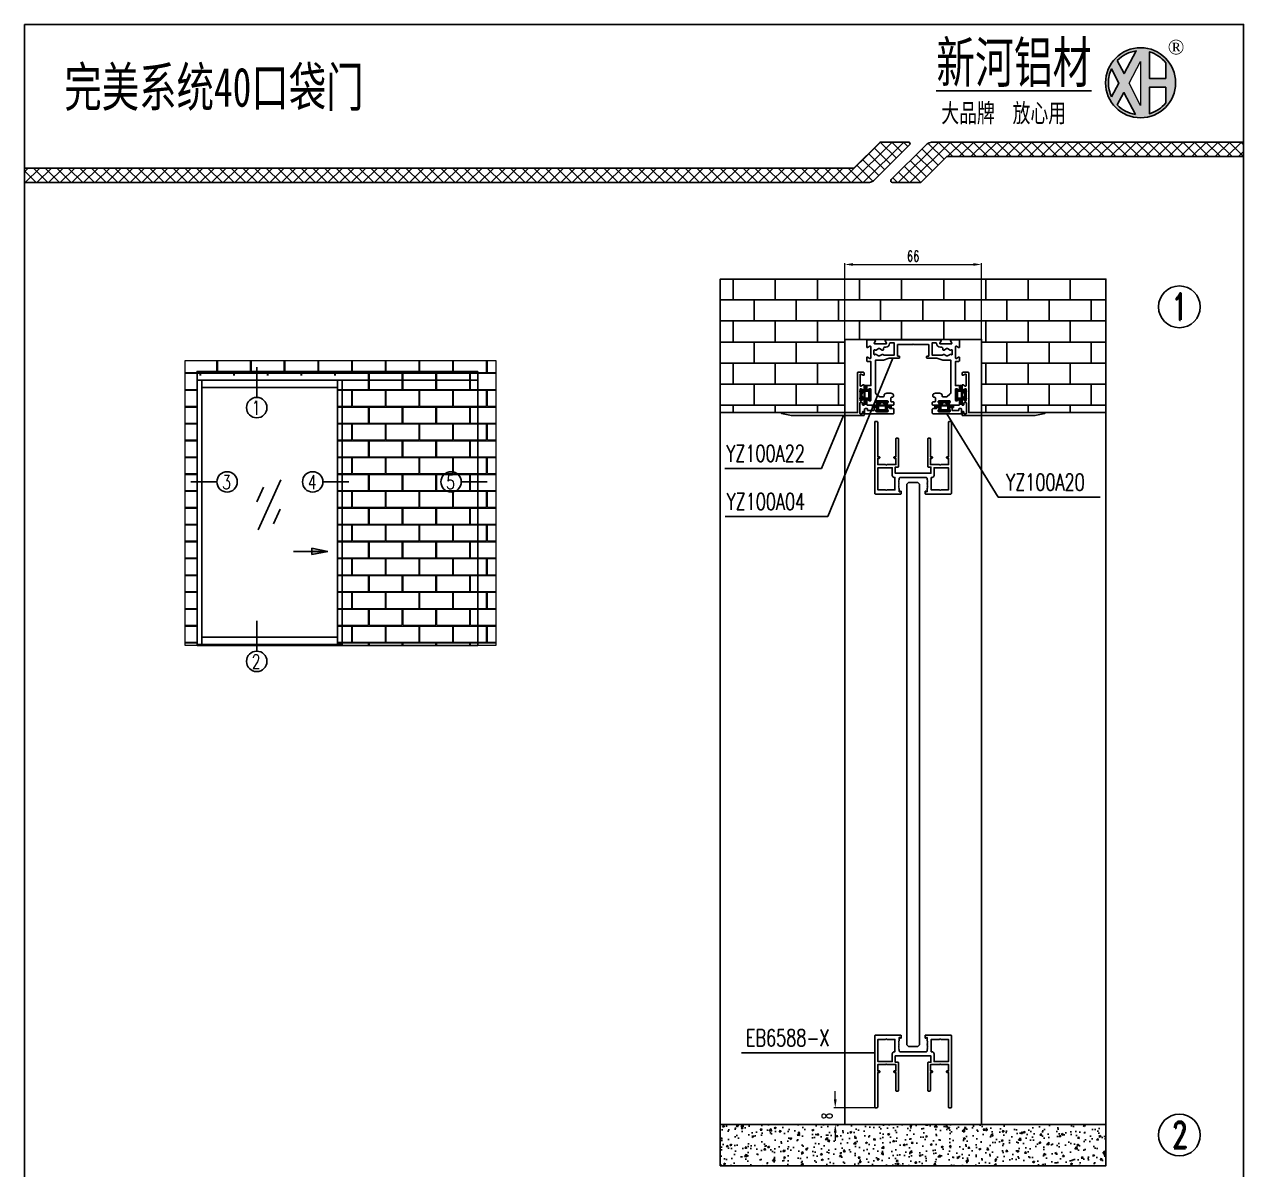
# Model space of a CAD drawing. Header units: millimetres. Extents: x 4423 to 13326, y -1516 to 5738.
# Drawn here: x 9909 to 10497, y 3370 to 3923 of the extents above; entities that cross this region are included whole.
import ezdxf

# ---------------------------------------------------------------- set-up
doc = ezdxf.new("R2010")
doc.units = ezdxf.units.MM
doc.header["$LTSCALE"] = 0.5
for name, color, linetype in [('墙体', 2, 'Continuous'), ('玻璃', 4, 'Continuous'), ('铝型材', 1, 'Continuous')]:
    doc.layers.add(name, color=color, linetype=linetype)
doc.styles.add('CTXT', font='romand.shx', dxfattribs={"width": 0.7, "height": 5})
doc.styles.add('宋体', font='', dxfattribs={"height": 3})
doc.styles.add('汇总标注', font='romand.shx', dxfattribs={"width": 0.7, "height": 5})
doc.styles.get('宋体').set_extended_font_data('SimSun')
doc.dimstyles.new('1汇总比例', dxfattribs={"dimscale": 0, "dimtxt": 5, "dimasz": 4, "dimexe": 0.7, "dimexo": 0.625, "dimgap": 1.5, "dimtad": 1, "dimzin": 9, "dimdsep": 46, "dimtxsty": '汇总标注', "dimcen": 0, "dimclrd": 3, "dimclre": 3, "dimclrt": 2, "dimadec": 1, "dimazin": 2, "dimtfac": 1, "dimtofl": 0, "dimtmove": 0, "dimatfit": 3, "dimfxl": 0, "dimtolj": 1, "dimlwd": 13, "dimlwe": 13, "dimarcsym": 0})
pattern_1 = [(45, (8034.3315, 1842.3816), (-2.80633, 2.80633), []), (135, (8034.3315, 1842.3816), (-2.80633, -2.80633), [])]

# ---------------------------------------------------------------- blocks, each defined once
blk = doc.blocks.new('*D258')
at = {"layer": 'Defpoints', "color": 0, "ltscale": 0.4, "transparency": 16777216}
for p in [(10319.49, 3399.9), (10299.73, 3391.9), (10319.49, 3391.9)]:
    blk.add_point(p, dxfattribs=at)
at = {"layer": '铝型材', "color": 3, "lineweight": 13, "ltscale": 0.4, "transparency": 16777216}
for p, q in [((10299.73, 3403.9), (10299.73, 3407.9)), ((10318.87, 3399.9), (10299.03, 3399.9)), ((10318.87, 3391.9), (10299.03, 3391.9)), ((10299.73, 3387.9), (10299.73, 3383.9))]:
    blk.add_line(p, q, dxfattribs=at)
at = {"layer": '铝型材', "color": 3, "ltscale": 0.4, "transparency": 16777216}
for points in [[(10299.07, 3403.9), (10300.4, 3403.9), (10299.73, 3399.9)], [(10299.07, 3387.9), (10300.4, 3387.9), (10299.73, 3391.9)]]:
    blk.add_solid(points, dxfattribs=at)
at = {"layer": '铝型材', "color": 2, "ltscale": 0.4, "transparency": 16777216, "insert": (10295.73, 3395.9), "char_height": 5, "attachment_point": 5, "rotation": 90, "style": '汇总标注'}
blk.add_mtext('\\A1;8', dxfattribs=at)
blk = doc.blocks.new('*D259')
at = {"layer": 'Defpoints', "color": 0, "ltscale": 0.4, "transparency": 16777216}
for p in [(10370.29, 3806.78), (10304.29, 3763.26), (10370.29, 3765.26)]:
    blk.add_point(p, dxfattribs=at)
at = {"layer": '铝型材', "color": 3, "lineweight": 13, "ltscale": 0.4, "transparency": 16777216}
for p, q in [((10304.29, 3763.88), (10304.29, 3807.48)), ((10308.29, 3806.78), (10366.29, 3806.78)), ((10370.29, 3765.88), (10370.29, 3807.48))]:
    blk.add_line(p, q, dxfattribs=at)
at = {"layer": '铝型材', "color": 3, "ltscale": 0.4, "transparency": 16777216}
for points in [[(10308.29, 3807.44), (10308.29, 3806.11), (10304.29, 3806.78)], [(10366.29, 3807.44), (10366.29, 3806.11), (10370.29, 3806.78)]]:
    blk.add_solid(points, dxfattribs=at)
at = {"layer": '铝型材', "color": 2, "ltscale": 0.4, "transparency": 16777216, "insert": (10337.29, 3810.78), "char_height": 5, "attachment_point": 5, "style": '汇总标注'}
blk.add_mtext('\\A1;66', dxfattribs=at)
blk = doc.blocks.new('YZ100A04', base_point=(39.33, 40.35))
at = {"layer": '铝型材', "ltscale": 0.4}
blk.add_lwpolyline([(53.03, 14.22, 0.218258), (49.12, 14.22, 0.293253), (48.83, 13.76), (48.83, 13.15, 0.414214), (49.33, 12.65), (49.58, 12.65, -0.414214), (50.08, 12.15), (50.08, 10.65, -0.414214), (49.78, 10.35), (48.88, 10.35, 0.414214), (48.58, 10.05), (48.58, 9.15, 0.414213), (48.88, 8.85), (51.78, 8.85, 0.577351), (52.04, 9.3), (51.4, 10.4, -0.57735), (51.66, 10.85), (56.99, 10.85, -0.57735), (57.25, 10.4), (56.62, 9.3, 0.57735), (56.88, 8.85), (61.43, 8.85, 0.414214), (61.73, 9.15), (61.73, 11.26, 0.57735), (61.28, 11.52), (60.18, 10.89, -0.57735), (59.73, 11.15), (59.73, 16.48, -0.57735), (60.18, 16.74), (61.28, 16.1, 0.57735), (61.73, 16.36), (61.73, 17.78, 0.414214), (61.23, 18.28), (59.73, 18.28), (59.73, 29.85), (61.23, 29.85, 0.414214), (61.73, 30.35), (61.73, 31.76, 0.57735), (61.28, 32.02), (60.18, 31.39, -0.57735), (59.73, 31.65), (59.73, 36.98, -0.57735), (60.18, 37.24), (61.28, 36.6, 0.57735), (61.73, 36.86), (61.73, 40.05, 0.414214), (61.43, 40.35), (57.68, 40.35, 0.57735), (57.42, 39.9), (58.05, 38.8, -0.57735), (57.79, 38.35), (52.46, 38.35, -0.57735), (52.2, 38.8), (52.84, 39.9, 0.57735), (52.58, 40.35), (26.08, 40.35, 0.57735), (25.82, 39.9), (26.45, 38.8, -0.57735), (26.19, 38.35), (20.86, 38.35, -0.57735), (20.6, 38.8), (21.24, 39.9, 0.57735), (20.98, 40.35), (17.23, 40.35, 0.414214), (16.93, 40.05), (16.93, 36.86, 0.57735), (17.38, 36.6), (18.48, 37.24, -0.57735), (18.93, 36.98), (18.93, 31.65, -0.57735), (18.48, 31.39), (17.38, 32.02, 0.57735), (16.93, 31.76), (16.93, 30.35, 0.414214), (17.43, 29.85), (18.93, 29.85), (18.93, 18.28), (17.43, 18.28, 0.414214), (16.93, 17.78), (16.93, 16.36, 0.57735), (17.38, 16.1), (18.48, 16.74, -0.57735), (18.93, 16.48), (18.93, 11.15, -0.57735), (18.48, 10.89), (17.38, 11.52, 0.57735), (16.93, 11.26), (16.93, 9.15, 0.414214), (17.23, 8.85), (21.78, 8.85, 0.57735), (22.04, 9.3), (21.4, 10.4, -0.57735), (21.66, 10.85), (26.99, 10.85, -0.57735), (27.25, 10.4), (26.62, 9.3, 0.577351), (26.88, 8.85), (29.78, 8.85, 0.414213), (30.08, 9.15), (30.08, 10.05, 0.414214), (29.78, 10.35), (28.88, 10.35, -0.414214), (28.58, 10.65), (28.58, 12.15, -0.414214), (29.08, 12.65), (29.33, 12.65, 0.414214), (29.83, 13.15), (29.83, 13.76, 0.293253), (29.53, 14.22, 0.218258), (25.62, 14.22, 0.293253), (25.33, 13.76), (25.33, 13.15, -0.414213), (25.03, 12.85), (23.21, 12.85, -0.176328), (22.88, 12.96), (21.58, 14.05, -0.221695), (21.23, 14.82), (21.23, 30.55), (24.7, 30.55, 0.072066), (24.98, 30.59), (27.82, 31.43, -0.072069), (27.96, 31.45), (32.63, 31.45, 0.414214), (32.83, 31.65), (32.83, 32.25, 0.414214), (32.63, 32.45), (31.93, 32.45, -0.414214), (31.73, 32.65), (31.73, 37.85, -0.414214), (31.93, 38.05), (39.13, 38.05), (39.33, 38.25), (39.53, 38.05), (46.73, 38.05, -0.414214), (46.93, 37.85), (46.93, 32.65, -0.414214), (46.73, 32.45), (46.03, 32.45, 0.414214), (45.83, 32.25), (45.83, 31.65, 0.414214), (46.03, 31.45), (50.69, 31.45, -0.072069), (50.83, 31.43), (53.67, 30.59, 0.072066), (53.95, 30.55), (57.43, 30.55), (57.43, 14.82, -0.221695), (57.07, 14.05), (55.77, 12.96, -0.176328), (55.45, 12.85), (53.63, 12.85, -0.414213), (53.33, 13.15), (53.33, 13.76, 0.293253)], format="xyb", close=True, dxfattribs=at)
for points in [[(24.96, 33.16, 0.364837), (24.33, 33.28), (23.18, 32.61, -0.267949), (22.68, 32.61), (21.53, 33.28, 0.331458), (20.93, 33.21, -0.657834), (20.43, 33.42), (20.43, 35.27, -0.657822), (20.93, 35.48, 0.331452), (21.53, 35.41), (22.68, 36.08, -0.267949), (23.18, 36.08), (24.33, 35.41, 0.57735), (25.08, 35.85), (25.08, 36.25, -0.414214), (25.68, 36.85), (26.19, 36.85, 0.400329), (27.99, 38.56, -0.400329), (28.29, 38.85), (30.23, 38.85), (30.23, 32.95), (25.42, 32.95, -0.222498), (24.96, 33.16)], [(53.69, 33.16, -0.222498), (53.23, 32.95), (48.43, 32.95), (48.43, 38.85), (50.36, 38.85, -0.400329), (50.66, 38.56, 0.400329), (52.46, 36.85), (52.98, 36.85, -0.414214), (53.58, 36.25), (53.58, 35.85, 0.57735), (54.33, 35.41), (55.48, 36.08, -0.267949), (55.98, 36.08), (57.13, 35.41, 0.331452), (57.72, 35.48, -0.657822), (58.23, 35.27), (58.23, 33.42, -0.657834), (57.72, 33.21, 0.331458), (57.13, 33.28), (55.98, 32.61, -0.267949), (55.48, 32.61), (54.33, 33.28, 0.364837), (53.69, 33.16)]]:
    blk.add_lwpolyline(points, format="xyb", dxfattribs=at)
blk = doc.blocks.new('YZ100A20', base_point=(21.97, 5.01))
at = {"layer": '铝型材', "ltscale": 0.4}
blk.add_lwpolyline([(19.15, 5.21, -0.57735), (18.89, 4.76), (13.56, 4.76, -0.57735), (13.3, 5.21), (13.93, 6.31, 0.57735), (13.67, 6.76), (12.72, 6.76, 0.414214), (12.42, 6.46), (12.42, 5.36), (9.22, 5.36), (9.22, 5.96, 0.414214), (8.92, 6.26), (8.12, 6.26, 0.414214), (7.82, 5.96), (7.82, 4.06, 0.414214), (8.12, 3.76), (21.67, 3.76, 0.414214), (21.97, 4.06), (21.97, 5.96, 0.414214), (21.67, 6.26), (20.02, 6.26), (20.02, 6.46, 0.414214), (19.72, 6.76), (18.77, 6.76, 0.57735), (18.51, 6.31)], format="xyb", close=True, dxfattribs=at)
blk = doc.blocks.new('YZ100A22', base_point=(50.32, 4.17))
at = {"layer": '铝型材', "ltscale": 0.4}
blk.add_lwpolyline([(52.72, 3.77, -0.414214), (52.42, 3.47), (51.72, 3.47, -0.414214), (51.42, 3.77), (51.42, 8.67, -0.414214), (51.72, 8.97), (52.42, 8.97, -0.414214), (52.72, 8.67), (52.72, 8.02, 0.414214), (53.02, 7.72), (53.22, 7.72, 0.414214), (53.52, 8.02), (53.52, 10.19, 0.57735), (53.07, 10.45), (51.97, 9.81, -0.57735), (51.52, 10.07), (51.52, 15.4, -0.57735), (51.97, 15.66), (53.07, 15.03, 0.57735), (53.52, 15.29), (53.52, 17.29, 0.57735), (53.07, 17.55), (51.97, 16.91, -0.57735), (51.52, 17.17), (51.52, 22.5, -0.57735), (51.97, 22.76), (53.07, 22.13, 0.57735), (53.52, 22.39), (53.52, 23.17, 0.414214), (53.02, 23.67), (50.62, 23.67, 0.414214), (50.32, 23.37), (50.32, 4.17), (13.72, 4.17, 0.414214), (13.52, 3.97), (13.52, 3.84, 0.357511), (13.68, 3.64), (18.42, 2.69, 0.049389), (18.62, 2.67), (53.22, 2.67, 0.414214), (53.52, 2.97), (53.52, 4.42, 0.414214), (53.22, 4.72), (53.02, 4.72, 0.414214), (52.72, 4.42)], format="xyb", close=True, dxfattribs=at)
blk = doc.blocks.new('EB6588-X', base_point=(40.95, 39.28))
at = {"layer": '铝型材', "ltscale": 0.4}
for points in [[(47.36, 46.22), (47.05, 45.91, -0.668179), (46.7, 46.05), (46.7, 47.08, -0.414214), (46.9, 47.28), (59.15, 47.28, -0.414214), (59.45, 46.98), (59.45, 12.58, -0.414214), (59.15, 12.28), (58.35, 12.28, -0.414214), (58.05, 12.58), (58.05, 29.28), (57.35, 29.28, -0.414214), (57.05, 29.58), (57.05, 29.78, -0.414214), (57.35, 30.08), (58.05, 30.08), (58.05, 33.08), (54.25, 33.08), (53.95, 33.38), (53.65, 33.08), (49.25, 33.08), (49.25, 30.08), (49.95, 30.08, -0.414214), (50.25, 29.78), (50.25, 29.58, -0.414214), (49.95, 29.28), (49.25, 29.28), (49.25, 20.58, -0.414214), (48.95, 20.28), (48.35, 20.28, -0.414214), (48.05, 20.58), (48.05, 33.98, -0.414214), (48.35, 34.28), (49.55, 34.28), (49.55, 37.28), (32.35, 37.28), (32.35, 34.28), (33.55, 34.28, -0.414214), (33.85, 33.98), (33.85, 20.58, -0.414214), (33.55, 20.28), (32.95, 20.28, -0.414214), (32.65, 20.58), (32.65, 29.28), (31.95, 29.28, -0.414214), (31.65, 29.58), (31.65, 29.78, -0.414214), (31.95, 30.08), (32.65, 30.08), (32.65, 33.08), (28.25, 33.08), (27.95, 33.38), (27.65, 33.08), (23.85, 33.08), (23.85, 30.08), (24.55, 30.08, -0.414214), (24.85, 29.78), (24.85, 29.58, -0.414214), (24.55, 29.28), (23.85, 29.28), (23.85, 12.58, -0.414214), (23.55, 12.28), (22.75, 12.28, -0.414214), (22.45, 12.58), (22.45, 46.98, -0.414214), (22.75, 47.28), (35, 47.28, -0.414214), (35.2, 47.08), (35.2, 46.05, -0.668179), (34.86, 45.91), (34.55, 46.22, 0.668179), (34.2, 46.08), (34.2, 44.58), (33.9, 44.28), (34.2, 43.98), (33.9, 43.68), (34.2, 43.38), (33.9, 43.08), (34.2, 42.78), (33.9, 42.48), (34.2, 42.18), (33.9, 41.88), (34.2, 41.58), (33.9, 41.28), (34.2, 40.98), (33.9, 40.68), (34.2, 40.38), (34.2, 39.78, 0.414214), (34.7, 39.28), (47.2, 39.28, 0.414214), (47.7, 39.78), (47.7, 40.38), (48, 40.68), (47.7, 40.98), (48, 41.28), (47.7, 41.58), (48, 41.88), (47.7, 42.18), (48, 42.48), (47.7, 42.78), (48, 43.08), (47.7, 43.38), (48, 43.68), (47.7, 43.98), (48, 44.28), (47.7, 44.58), (47.7, 46.08, 0.668179)], [(30.85, 38.28), (30.85, 34.58), (23.95, 34.58), (23.95, 45.28), (27.65, 45.28), (27.95, 45.58), (28.25, 45.28), (32.2, 45.28), (32.2, 39.28), (31.85, 39.28, 0.414214)], [(49.7, 39.28), (49.7, 45.28), (53.65, 45.28), (53.95, 45.58), (54.25, 45.28), (57.95, 45.28), (57.95, 34.58), (51.05, 34.58), (51.05, 38.28, 0.414214), (50.05, 39.28)]]:
    blk.add_lwpolyline(points, format="xyb", close=True, dxfattribs=at)

msp = doc.modelspace()

# ---------------------------------------------------------------- hatches: boundary and pattern name
at = {"layer": '墙体', "ltscale": 0.4}
h = msp.add_hatch(dxfattribs=at)
h.set_pattern_fill('AR-B816', color=256, scale=0.05, style=0)
h.set_pattern_definition([(0, (-1199.865, 0), (0, 10.16), []), (90, (-1199.865, 0), (-10.16, 10.16), [10.16, -10.16])])
h.paths.add_polyline_path([(10304.2891, 3770.634), (10304.2891, 3735.334), (10244.2891, 3735.334), (10244.2891, 3799.7044), (10430.2884, 3799.7044), (10430.2884, 3735.334), (10370.2913, 3735.334), (10370.2913, 3770.634)])
h = msp.add_hatch(dxfattribs=at)
h.set_pattern_fill('AR-CONC', color=256, scale=0.05, style=0)
h.set_pattern_definition([(50, (5229.9495, 699.786), (9.109233, -0.796954), [0.9525, -10.4775]), (355, (5229.9495, 699.786), (-1.762141, 9.552832), [0.762, -8.382]), (100.451, (5230.709, 699.72), (7.347125, 8.755834), [0.8095, -8.9045]), (46.1842, (5229.95, 702.326), (13.553952, -2.102116), [1.42875, -15.71625]), (96.6356, (5231.079, 702.151), (11.870212, 12.371278), [1.21425, -13.35675]), (351.184, (5229.95, 702.326), (11.87023, 12.371256), [1.143, -12.573]), (21, (5231.2195, 701.691), (7.580744, -5.113276), [0.9525, -10.4775]), (326, (5231.2195, 701.691), (3.090101, 9.209398), [0.762, -8.382]), (71.4514, (5231.851, 701.265), (10.670825, 4.096143), [0.8095, -8.9045]), (37.5, (5229.9495, 699.7864), (0.1544302, 4.227752), [0, -8.2804, 0, -8.509, 0, -8.41375]), (7.5, (5229.9495, 699.7864), (3.340983, 5.0090287), [0, -4.8514, 0, -8.0899, 0, -3.20675]), (327.5, (5227.1174, 699.7864), (6.7795298, -0.2864372), [0, -3.175, 0, -9.906, 0, -13.1445]), (317.5, (5225.8474, 699.7864), (7.406459, 1.2713246), [0, -4.1275, 0, -6.5786, 0, -9.3345])])
h.paths.add_polyline_path([(10430.2884, 3391.9007), (10244.2891, 3391.9007), (10244.2891, 3371.9007), (10430.2884, 3371.9007)])
at = {"layer": '铝型材', "ltscale": 0.4}
h = msp.add_hatch(color=256, dxfattribs=at)
h.paths.add_polyline_path([(10446.9868, 3904.6528), (10446.9868, 3883.5409), (10441.3963, 3894.2744)], flags=16)
edge = h.paths.add_edge_path(flags=16)
edge.add_line((10459.1024, 3892.3069), (10451.2624, 3892.3069))
edge.add_line((10451.2624, 3892.3069), (10451.2624, 3879.5221))
edge.add_arc((10446.9868, 3894.4408), 15.5193, 285.9918131, 321.3226415)
edge.add_line((10459.1024, 3884.7423), (10459.1024, 3892.3069))
edge = h.paths.add_edge_path(flags=16)
edge.add_line((10459.1024, 3896.5747), (10459.1024, 3904.1393))
edge.add_arc((10446.9868, 3894.4408), 15.5193, 38.6773585, 74.0081869)
edge.add_line((10451.2624, 3909.3595), (10451.2624, 3896.5747))
edge.add_line((10451.2624, 3896.5747), (10459.1024, 3896.5747))
edge = h.paths.add_edge_path(flags=16)
edge.add_line((10435.7398, 3905.1344), (10439.0132, 3898.8497))
edge.add_line((10439.0132, 3898.8497), (10444.9239, 3909.8224))
edge.add_arc((10446.9868, 3894.4408), 15.5193, 97.6385734, 136.4447587)
edge = h.paths.add_edge_path(flags=16)
edge.add_line((10433.0076, 3887.7006), (10436.5668, 3894.308))
edge.add_line((10436.5668, 3894.308), (10432.9977, 3901.1604))
edge.add_arc((10446.9868, 3894.4408), 15.5193, 154.3429743, 180)
edge.add_arc((10446.9868, 3894.4408), 15.5193, 180, 205.7413115)
edge = h.paths.add_edge_path(flags=16)
edge.add_line((10444.4742, 3879.1263), (10438.9498, 3889.7327))
edge.add_line((10438.9498, 3889.7327), (10435.7307, 3883.7567))
edge.add_arc((10446.9868, 3894.4408), 15.5193, 223.5065419, 260.6825205)
edge = h.paths.add_edge_path()
edge.add_arc((10446.9868, 3894.4408), 16.9053, 180, 360)
edge.add_arc((10446.9868, 3894.4408), 16.9053, 0, 180)
at = {"layer": '铝型材'}
h = msp.add_hatch(dxfattribs=at)
h.set_pattern_fill('NET', color=1, scale=1.25, angle=45, style=0)
h.set_pattern_definition(pattern_1)
h.paths.add_polyline_path([(10335.5826, 3864.4323, 0.66817864), (10334.9886, 3865.8662), (10321.3358, 3865.8662), (10308.7358, 3853.2662), (9908.6706, 3853.2662), (9908.6706, 3846.2662), (10315.097, 3846.2662, 0.19891237), (10319.0568, 3847.9064)])
h = msp.add_hatch(dxfattribs=at)
h.set_pattern_fill('NET', color=3, scale=1.25, angle=45, style=0)
h.set_pattern_definition(pattern_1)
h.paths.add_polyline_path([(10326.691, 3847.7002, 0.66817864), (10327.2849, 3846.2662), (10340.9378, 3846.2662), (10353.5378, 3858.8662), (10496.6706, 3858.8662), (10496.6706, 3865.8662), (10347.1766, 3865.8662, 0.19891237), (10343.2168, 3864.226)])
at = {"layer": '铝型材', "lineweight": 5}
h = msp.add_hatch(dxfattribs=at)
h.set_pattern_fill('AR-B816C', color=251, scale=0.04, style=0)
h.set_pattern_definition([(0, (-2759.071, 6851.026), (8.128, 8.128), [15.875, -0.381]), (0, (-2767.199, 6851.407), (8.128, 8.128), [15.875, -0.381]), (90, (-2759.071, 6851.026), (-8.128, 8.128), [-8.509, 7.747]), (90, (-2759.452, 6851.026), (-8.128, 8.128), [-8.509, 7.747])])
h.paths.add_polyline_path([(9986.1934, 3760.3686), (9986.1934, 3622.9156), (9991.9698, 3622.9156), (9991.9698, 3753.2196), (10059.6818, 3753.2196), (10059.6818, 3622.9156), (10136.0534, 3622.9156), (10136.0534, 3760.3686)])
at = {"layer": '铝型材'}
h = msp.add_hatch(color=1, dxfattribs=at)
h.paths.add_polyline_path([(10047.321, 3669.8455), (10047.321, 3668.3455), (10055.0663, 3668.3455), (10055.0663, 3668.3469)])
h.paths.add_polyline_path([(10055.0663, 3668.344), (10055.0663, 3668.3455), (10047.321, 3668.3455), (10047.321, 3666.8455)])
msp.add_hatch(color=1, dxfattribs=at).paths.add_polyline_path([(10055.0663, 3668.344), (10055.0663, 3668.3455), (10047.321, 3668.3455), (10047.321, 3666.8455)])

# ---------------------------------------------------------------- linework, layer by layer
at = {"color": 6}
for p, q in [((10313.6902, 3745.9266), (10311.6666, 3745.9266)), ((10311.8535, 3746.1094), (10312.3402, 3746.3904)), ((10313.4117, 3746.0605), (10312.8402, 3746.3905)), ((10313.6902, 3748.4266), (10313.6902, 3739.4266)), ((10313.6902, 3748.4266), (10314.8902, 3748.4266)), ((10313.9902, 3748.4266), (10313.9902, 3739.4266)), ((10314.3902, 3745.6266), (10314.3902, 3748.4266)), ((10314.3902, 3745.6266), (10316.4402, 3745.6266)), ((10314.6902, 3745.9266), (10316.1402, 3745.9266)), ((10314.8902, 3745.9266), (10314.8902, 3748.4266)), ((10315.4902, 3746.3616), (10316.2902, 3746.8234)), ((10315.4902, 3745.9266), (10315.4902, 3746.3616)), ((10315.5913, 3746.2552), (10315.5913, 3746.42)), ((10315.6402, 3746.275), (10316.1402, 3746.5636)), ((10315.9402, 3745.9266), (10315.9402, 3741.9266)), ((10316.1435, 3746.5655), (10316.2935, 3746.8253)), ((10316.4402, 3746.3942), (10316.5902, 3746.654)), ((10316.4402, 3741.4628), (10316.4402, 3746.3904)), ((10316.5902, 3746.6502), (10316.5902, 3741.203)), ((10316.8902, 3745.1266), (10316.5902, 3745.6266)), ((10357.6902, 3745.1266), (10357.9902, 3745.6266)), ((10358.1402, 3746.3942), (10357.9902, 3746.654)), ((10357.9902, 3746.6502), (10357.9902, 3741.203)), ((10358.1402, 3741.4628), (10358.1402, 3746.3904)), ((10360.1902, 3745.6266), (10358.1402, 3745.6266)), ((10358.4368, 3746.5655), (10358.2868, 3746.8253)), ((10359.0902, 3746.3616), (10358.2902, 3746.8234)), ((10358.9402, 3746.275), (10358.4402, 3746.5636)), ((10359.8902, 3745.9266), (10358.4402, 3745.9266)), ((10358.6402, 3745.9266), (10358.6402, 3741.9266)), ((10358.9891, 3746.2552), (10358.9891, 3746.42)), ((10359.0902, 3745.9266), (10359.0902, 3746.3616)), ((10359.6902, 3745.9266), (10359.6902, 3748.4266)), ((10360.8902, 3748.4266), (10359.6902, 3748.4266)), ((10360.1902, 3745.6266), (10360.1902, 3748.4266)), ((10360.5902, 3748.4266), (10360.5902, 3739.4266)), ((10360.8902, 3748.4266), (10360.8902, 3739.4266)), ((10360.8902, 3745.9266), (10362.9137, 3745.9266)), ((10361.1687, 3746.0605), (10361.7402, 3746.3905)), ((10362.7269, 3746.1094), (10362.2402, 3746.3904)), ((10311.6666, 3741.9266), (10313.6902, 3741.9266)), ((10312.3402, 3741.4628), (10311.8535, 3741.7438)), ((10312.1169, 3745.1266), (10313.6902, 3745.1266)), ((10312.1169, 3742.7266), (10313.6902, 3742.7266)), ((10312.8402, 3741.4627), (10313.4117, 3741.7926)), ((10316.4402, 3742.2266), (10314.3902, 3742.2266)), ((10314.3902, 3739.4266), (10314.3902, 3742.2266)), ((10316.1402, 3741.9266), (10314.6902, 3741.9266)), ((10314.8902, 3739.4266), (10314.8902, 3741.9266)), ((10315.4902, 3741.4916), (10315.4902, 3741.9266)), ((10316.2902, 3741.0298), (10315.4907, 3741.4913)), ((10315.5913, 3741.4332), (10315.5913, 3741.598)), ((10316.1402, 3741.2896), (10315.6402, 3741.5782)), ((10316.1435, 3741.2876), (10316.2935, 3741.0278)), ((10316.4402, 3741.4589), (10316.5902, 3741.1991)), ((10316.5902, 3745.1266), (10316.8902, 3745.1266)), ((10316.8902, 3742.7266), (10316.5902, 3742.7266)), ((10316.8902, 3742.7266), (10316.5902, 3742.2266)), ((10316.8122, 3745.1266), (10316.8652, 3745.1683)), ((10316.8652, 3742.6849), (10316.8122, 3742.7266)), ((10319.8005, 3740.284), (10320.0815, 3740.7707)), ((10319.8005, 3739.784), (10320.1304, 3739.2125)), ((10320.2643, 3740.9575), (10320.2643, 3738.934)), ((10321.0643, 3740.5073), (10321.0643, 3738.934)), ((10323.4643, 3740.5073), (10323.4643, 3738.934)), ((10324.2643, 3738.934), (10324.2643, 3740.9575)), ((10324.3983, 3739.2125), (10324.7282, 3739.784)), ((10324.4471, 3740.7707), (10324.7281, 3740.284)), ((10350.1332, 3740.7707), (10349.8522, 3740.284)), ((10350.1821, 3739.2125), (10349.8522, 3739.784)), ((10350.316, 3738.934), (10350.316, 3740.9575)), ((10351.116, 3740.5073), (10351.116, 3738.934)), ((10353.516, 3740.5073), (10353.516, 3738.934)), ((10354.316, 3740.9575), (10354.316, 3738.934)), ((10354.7799, 3739.784), (10354.45, 3739.2125)), ((10354.7799, 3740.284), (10354.4988, 3740.7707)), ((10357.9902, 3745.1266), (10357.6902, 3745.1266)), ((10357.6902, 3742.7266), (10357.9902, 3742.7266)), ((10357.6902, 3742.7266), (10357.9902, 3742.2266)), ((10357.7681, 3745.1266), (10357.7152, 3745.1683)), ((10357.7152, 3742.6849), (10357.7681, 3742.7266)), ((10358.1402, 3741.4589), (10357.9902, 3741.1991)), ((10358.1402, 3742.2266), (10360.1902, 3742.2266)), ((10358.4368, 3741.2876), (10358.2868, 3741.0278)), ((10358.2902, 3741.0298), (10359.0896, 3741.4913)), ((10358.4402, 3741.9266), (10359.8902, 3741.9266)), ((10358.4402, 3741.2896), (10358.9402, 3741.5782)), ((10358.9891, 3741.4332), (10358.9891, 3741.598)), ((10359.0902, 3741.4916), (10359.0902, 3741.9266)), ((10359.6902, 3739.4266), (10359.6902, 3741.9266)), ((10360.1902, 3739.4266), (10360.1902, 3742.2266)), ((10362.4635, 3745.1266), (10360.8902, 3745.1266)), ((10362.4635, 3742.7266), (10360.8902, 3742.7266)), ((10362.9137, 3741.9266), (10360.8902, 3741.9266)), ((10361.7402, 3741.4627), (10361.1687, 3741.7926)), ((10362.2402, 3741.4628), (10362.7269, 3741.7438)), ((10313.6902, 3739.4266), (10314.8902, 3739.4266)), ((10317.7643, 3738.934), (10317.7643, 3737.734)), ((10326.7643, 3738.934), (10317.7643, 3738.934)), ((10326.7643, 3738.634), (10317.7643, 3738.634)), ((10317.7643, 3738.234), (10320.5643, 3738.234)), ((10317.7643, 3737.734), (10320.2643, 3737.734)), ((10319.6254, 3736.4807), (10319.3656, 3736.3307)), ((10319.3675, 3736.334), (10319.829, 3737.1335)), ((10319.7967, 3736.184), (10319.5369, 3736.034)), ((10324.9879, 3736.034), (10319.5407, 3736.034)), ((10319.6273, 3736.484), (10319.9159, 3736.984)), ((10319.7709, 3737.0329), (10319.9357, 3737.0329)), ((10319.8005, 3736.184), (10324.7281, 3736.184)), ((10319.8293, 3737.134), (10320.2643, 3737.134)), ((10320.2643, 3736.484), (10320.2643, 3737.934)), ((10324.2643, 3736.684), (10320.2643, 3736.684)), ((10320.5643, 3736.184), (10320.5643, 3738.234)), ((10321.0643, 3735.734), (10320.5643, 3736.034)), ((10321.0226, 3735.759), (10321.0643, 3735.8119)), ((10321.0643, 3735.734), (10321.0643, 3736.034)), ((10323.4643, 3736.034), (10323.4643, 3735.734)), ((10323.4643, 3735.734), (10323.9643, 3736.034)), ((10323.4643, 3735.8119), (10323.506, 3735.759)), ((10323.9643, 3738.234), (10326.7643, 3738.234)), ((10323.9643, 3738.234), (10323.9643, 3736.184)), ((10324.2643, 3737.934), (10324.2643, 3736.484)), ((10324.2643, 3737.734), (10326.7643, 3737.734)), ((10324.2643, 3737.134), (10324.6993, 3737.134)), ((10324.5929, 3737.0329), (10324.7577, 3737.0329)), ((10324.6127, 3736.984), (10324.9013, 3736.484)), ((10324.6993, 3737.134), (10325.1611, 3736.334)), ((10324.732, 3736.184), (10324.9918, 3736.034)), ((10324.9033, 3736.4807), (10325.1631, 3736.3307)), ((10326.7643, 3738.934), (10326.7643, 3737.734)), ((10347.816, 3738.934), (10356.816, 3738.934)), ((10347.816, 3738.934), (10347.816, 3737.734)), ((10347.816, 3738.634), (10356.816, 3738.634)), ((10350.616, 3738.234), (10347.816, 3738.234)), ((10350.316, 3737.734), (10347.816, 3737.734)), ((10349.6771, 3736.4807), (10349.4173, 3736.3307)), ((10349.881, 3737.134), (10349.4192, 3736.334)), ((10349.8484, 3736.184), (10349.5886, 3736.034)), ((10349.5924, 3736.034), (10355.0396, 3736.034)), ((10349.9676, 3736.984), (10349.679, 3736.484)), ((10349.9874, 3737.0329), (10349.8227, 3737.0329)), ((10354.7799, 3736.184), (10349.8522, 3736.184)), ((10350.316, 3737.134), (10349.881, 3737.134)), ((10350.316, 3737.934), (10350.316, 3736.484)), ((10350.316, 3736.684), (10354.316, 3736.684)), ((10350.616, 3738.234), (10350.616, 3736.184)), ((10351.116, 3735.734), (10350.616, 3736.034)), ((10351.116, 3735.8119), (10351.0744, 3735.759)), ((10351.116, 3736.034), (10351.116, 3735.734)), ((10353.516, 3735.734), (10353.516, 3736.034)), ((10353.516, 3735.734), (10354.016, 3736.034)), ((10353.5577, 3735.759), (10353.516, 3735.8119)), ((10354.016, 3736.184), (10354.016, 3738.234)), ((10356.816, 3738.234), (10354.016, 3738.234)), ((10354.316, 3736.484), (10354.316, 3737.934)), ((10356.816, 3737.734), (10354.316, 3737.734)), ((10354.751, 3737.134), (10354.316, 3737.134)), ((10354.8094, 3737.0329), (10354.6446, 3737.0329)), ((10354.9531, 3736.484), (10354.6644, 3736.984)), ((10355.2129, 3736.334), (10354.7513, 3737.1335)), ((10354.7837, 3736.184), (10355.0435, 3736.034)), ((10354.955, 3736.4807), (10355.2148, 3736.3307)), ((10356.816, 3738.934), (10356.816, 3737.734)), ((10360.8902, 3739.4266), (10359.6902, 3739.4266))]:
    msp.add_line(p, q, dxfattribs=at)
for centre, radius, start, end in [((10312.1169, 3745.6533), 0.5267, 120.0033323, 270), ((10312.5902, 3745.9574), 0.5, 60.0033323, 120.0033323), ((10313.9116, 3746.9266), 1, 240.0033323, 257.1647326), ((10315.6902, 3746.0813), 0.2, 104.4775122, 180), ((10316.2402, 3746.3904), 0.2, 0, 119.9966677), ((10316.1402, 3745.6266), 0.3, 0, 90), ((10316.3902, 3746.6502), 0.2, 0, 119.9966677), ((10358.1902, 3746.6502), 0.2, 60.0033323, 180), ((10358.3402, 3746.3904), 0.2, 60.0033323, 180), ((10358.4402, 3745.6266), 0.3, 90, 180), ((10358.8902, 3746.0813), 0.2, 0, 75.5224878), ((10360.6687, 3746.9266), 1, 282.8352674, 299.9966677), ((10361.9901, 3745.9574), 0.5, 59.9966677, 119.9966677), ((10362.4635, 3745.6533), 0.5267, 270, 59.9966677), ((10312.1169, 3742.1999), 0.5267, 90, 239.9966677), ((10313.6902, 3743.9266), 1.7, 135.0991278, 224.9008722), ((10312.5902, 3741.8958), 0.5, 239.9966677, 299.9966677), ((10313.6902, 3743.9266), 1.2, 90, 270), ((10313.9116, 3740.9266), 1, 102.8352674, 119.9966677), ((10315.6902, 3741.7718), 0.2, 180, 255.5224878), ((10316.1402, 3742.2266), 0.3, 270, 0), ((10316.2402, 3741.4628), 0.2, 240.0033323, 0), ((10316.3902, 3741.203), 0.2, 240.0033323, 0), ((10320.2335, 3740.034), 0.5, 149.9966677, 209.9966677), ((10320.5376, 3740.5073), 0.5267, 0, 149.9966677), ((10322.2643, 3738.934), 1.7, 45.0991278, 134.9008722), ((10322.2643, 3738.934), 1.2, 0, 180), ((10323.991, 3740.5073), 0.5267, 30.0033323, 180), ((10324.2951, 3740.034), 0.5, 330.0033323, 30.0033323), ((10350.2852, 3740.034), 0.5, 149.9966677, 209.9966677), ((10350.5893, 3740.5073), 0.5267, 0, 149.9966677), ((10352.316, 3738.934), 1.7, 45.0991278, 134.9008722), ((10352.316, 3738.934), 1.2, 0, 180), ((10354.0427, 3740.5073), 0.5267, 30.0033323, 180), ((10354.3469, 3740.034), 0.5, 330.0033323, 30.0033323), ((10358.1902, 3741.203), 0.2, 180, 299.9966677), ((10358.4402, 3742.2266), 0.3, 180, 270), ((10358.3402, 3741.4628), 0.2, 180, 299.9966677), ((10358.8902, 3741.7718), 0.2, 284.4775122, 0), ((10360.8902, 3743.9266), 1.2, 270, 90), ((10360.6687, 3740.9266), 1, 60.0033323, 77.1647326), ((10361.9901, 3741.8958), 0.5, 240.0033323, 300.0033323), ((10360.8902, 3743.9266), 1.7, 315.0991278, 44.9008722), ((10362.4635, 3742.1999), 0.5267, 300.0033323, 90), ((10319.5407, 3736.234), 0.2, 150.0033323, 270), ((10319.8005, 3736.384), 0.2, 150.0033323, 270), ((10320.1096, 3736.934), 0.2, 90, 165.5224878), ((10319.2643, 3738.7125), 1, 12.8352674, 29.9966677), ((10320.5643, 3736.484), 0.3, 180, 270), ((10323.9643, 3736.484), 0.3, 270, 0), ((10325.2643, 3738.7125), 1, 150.0033323, 167.1647326), ((10324.4191, 3736.934), 0.2, 14.4775122, 90), ((10324.7281, 3736.384), 0.2, 270, 29.9966677), ((10324.9879, 3736.234), 0.2, 270, 29.9966677), ((10349.5924, 3736.234), 0.2, 150.0033323, 270), ((10349.8522, 3736.384), 0.2, 150.0033323, 270), ((10350.1613, 3736.934), 0.2, 90, 165.5224878), ((10349.316, 3738.7125), 1, 12.8352674, 29.9966677), ((10350.616, 3736.484), 0.3, 180, 270), ((10354.016, 3736.484), 0.3, 270, 0), ((10355.316, 3738.7125), 1, 150.0033323, 167.1647326), ((10354.4708, 3736.934), 0.2, 14.4775122, 90), ((10354.7799, 3736.384), 0.2, 270, 29.9966677), ((10355.0396, 3736.234), 0.2, 270, 29.9966677)]:
    msp.add_arc(centre, radius, start, end, dxfattribs=at)
for centre, major_axis, start_param, end_param in [((10314.6902, 3745.6266), (0.3, 0), 1.57079633, 3.14159265), ((10314.6902, 3742.2266), (0.3, 0), -3.14159265, -1.57079633), ((10320.5643, 3737.934), (0, -0.3), -3.14159265, -1.57079633), ((10323.9643, 3737.934), (0, -0.3), 1.57079633, 3.14159265)]:
    msp.add_ellipse(centre, major_axis=major_axis, ratio=1, start_param=start_param, end_param=end_param, dxfattribs=at)
at = {"color": 6, "extrusion": (0, 0, -1)}
for centre, major_axis, start_param, end_param in [((10359.8902, 3745.6266), (-0.3, 0), 1.57079633, 3.14159265), ((10359.8902, 3742.2266), (-0.3, 0), -3.14159265, -1.57079633), ((10350.616, 3737.934), (0, -0.3), 1.57079633, 3.14159265), ((10354.016, 3737.934), (0, -0.3), -3.14159265, -1.57079633)]:
    msp.add_ellipse(centre, major_axis=major_axis, ratio=1, start_param=start_param, end_param=end_param, dxfattribs=at)
at = {"color": 6}
for points, knots in [([(10316.5902, 3745.519), (10316.6328, 3745.4892), (10316.7094, 3745.4166), (10316.7614, 3745.3248), (10316.7799, 3745.2764)], [0, 0, 0, 0, 0.50116217, 1, 1, 1, 1]), ([(10316.5902, 3742.3342), (10316.6328, 3742.364), (10316.7094, 3742.4366), (10316.7614, 3742.5284), (10316.7799, 3742.5768)], [0, 0, 0, 0, 0.50116209, 1, 1, 1, 1]), ([(10316.7799, 3745.2764), (10316.7845, 3745.2643), (10316.8009, 3745.2158), (10316.81, 3745.1648), (10316.8122, 3745.1266)], [0, 0, 0, 0, 0.25218067, 1, 1, 1, 1]), ([(10316.7799, 3742.5768), (10316.7845, 3742.5889), (10316.8009, 3742.6374), (10316.81, 3742.6884), (10316.8122, 3742.7266)], [0, 0, 0, 0, 0.25218092, 1, 1, 1, 1]), ([(10357.8005, 3745.2764), (10357.7959, 3745.2643), (10357.7795, 3745.2158), (10357.7703, 3745.1648), (10357.7681, 3745.1266)], [0, 0, 0, 0, 0.25218067, 1, 1, 1, 1]), ([(10357.8005, 3742.5768), (10357.7959, 3742.5889), (10357.7795, 3742.6374), (10357.7703, 3742.6884), (10357.7681, 3742.7266)], [0, 0, 0, 0, 0.25218092, 1, 1, 1, 1]), ([(10357.9902, 3745.519), (10357.9476, 3745.4892), (10357.871, 3745.4166), (10357.8189, 3745.3248), (10357.8005, 3745.2764)], [0, 0, 0, 0, 0.50116217, 1, 1, 1, 1]), ([(10357.9902, 3742.3342), (10357.9476, 3742.364), (10357.871, 3742.4366), (10357.8189, 3742.5284), (10357.8005, 3742.5768)], [0, 0, 0, 0, 0.50116209, 1, 1, 1, 1]), ([(10320.6719, 3736.034), (10320.7017, 3735.9914), (10320.7743, 3735.9148), (10320.8661, 3735.8627), (10320.9145, 3735.8443)], [0, 0, 0, 0, 0.50116209, 1, 1, 1, 1]), ([(10320.9145, 3735.8443), (10320.9266, 3735.8397), (10320.9751, 3735.8233), (10321.0261, 3735.8142), (10321.0643, 3735.8119)], [0, 0, 0, 0, 0.25218092, 1, 1, 1, 1]), ([(10323.6141, 3735.8443), (10323.602, 3735.8397), (10323.5535, 3735.8233), (10323.5025, 3735.8142), (10323.4643, 3735.8119)], [0, 0, 0, 0, 0.25218067, 1, 1, 1, 1]), ([(10323.8567, 3736.034), (10323.8269, 3735.9914), (10323.7543, 3735.9148), (10323.6625, 3735.8627), (10323.6141, 3735.8443)], [0, 0, 0, 0, 0.50116217, 1, 1, 1, 1]), ([(10350.7236, 3736.034), (10350.7535, 3735.9914), (10350.826, 3735.9148), (10350.9179, 3735.8627), (10350.9662, 3735.8443)], [0, 0, 0, 0, 0.50116217, 1, 1, 1, 1]), ([(10350.9662, 3735.8443), (10350.9783, 3735.8397), (10351.0268, 3735.8233), (10351.0778, 3735.8142), (10351.116, 3735.8119)], [0, 0, 0, 0, 0.25218067, 1, 1, 1, 1]), ([(10353.6658, 3735.8443), (10353.6538, 3735.8397), (10353.6053, 3735.8233), (10353.5543, 3735.8142), (10353.516, 3735.8119)], [0, 0, 0, 0, 0.25218092, 1, 1, 1, 1]), ([(10353.9085, 3736.034), (10353.8786, 3735.9914), (10353.806, 3735.9148), (10353.7142, 3735.8627), (10353.6658, 3735.8443)], [0, 0, 0, 0, 0.50116209, 1, 1, 1, 1])]:
    msp.add_open_spline(points, degree=3, knots=knots, dxfattribs=at)
at = {"layer": '墙体', "ltscale": 0.4}
for p, q in [((10244.2891, 3391.9007), (10244.2891, 3735.334)), ((10304.2891, 3739.5909), (10304.2891, 3391.9007)), ((10370.2913, 3739.0277), (10370.2913, 3391.9007)), ((10430.2884, 3735.334), (10430.2884, 3391.9007))]:
    msp.add_line(p, q, dxfattribs=at)
for points in [[(10304.2891, 3770.634), (10304.2891, 3735.334), (10244.2891, 3735.334), (10244.2891, 3799.7044), (10430.2884, 3799.7044), (10430.2884, 3735.334), (10370.2913, 3735.334), (10370.2913, 3770.634)], [(10430.2884, 3391.9007), (10244.2891, 3391.9007), (10244.2891, 3371.9007), (10430.2884, 3371.9007)]]:
    msp.add_lwpolyline(points, close=True, dxfattribs=at)
at = {"layer": '玻璃', "color": 4}
msp.add_lwpolyline([(10335.0903, 3701.534), (10334.2902, 3700.7338), (10334.2902, 3430.2007), (10335.0902, 3429.4007), (10339.4902, 3429.4007), (10340.2902, 3430.2007), (10340.2902, 3700.734), (10339.4902, 3701.534), (10335.0902, 3701.534), (10334.2902, 3700.734)], dxfattribs=at)
at = {"layer": '铝型材', "ltscale": 0.4}
for p, q in [((10296.2246, 3685.1491), (10327.5553, 3761.534)), ((10293.1329, 3708.388), (10303.6948, 3733.834)), ((10353.6152, 3734.734), (10378.2674, 3694.5139))]:
    msp.add_line(p, q, dxfattribs=at)
at = {"layer": '铝型材', "color": 1}
for p, q in [((9991.9698, 3755.1567), (9991.9698, 3622.9156)), ((10020.7206, 3742.6184), (10020.7206, 3757.2406)), ((10127.3938, 3755.1567), (10127.3938, 3622.9156)), ((10293.1329, 3708.388), (10246.4065, 3708.388)), ((9988.9865, 3701.8834), (10001.514, 3701.8834)), ((10024.008, 3699.2691), (10020.8343, 3692.1806)), ((10032.3537, 3702.8049), (10021.3394, 3678.7413)), ((10052.6334, 3701.8834), (10065.1609, 3701.8834)), ((10119.3769, 3701.8834), (10131.9044, 3701.8834)), ((10427.5444, 3694.5139), (10378.2674, 3694.5139)), ((10031.9667, 3688.6848), (10028.7931, 3681.5963)), ((10296.2246, 3685.1491), (10246.5574, 3685.1491)), ((10047.321, 3669.8455), (10055.0738, 3668.3455)), ((10047.321, 3669.8455), (10047.321, 3666.8455)), ((10055.0738, 3668.3455), (10038.464, 3668.3455)), ((10055.0738, 3668.3455), (10047.321, 3666.8455)), ((10020.7206, 3620.2176), (10020.7206, 3634.8398)), ((9994.2738, 3623.4916), (10059.6818, 3623.4916)), ((10318.7902, 3426.4086), (10254.4759, 3426.4086))]:
    msp.add_line(p, q, dxfattribs=at)
at = {"layer": '铝型材', "color": 251, "lineweight": 5}
for p, q in [((9991.9698, 3622.9156), (10059.6818, 3622.9156)), ((10059.6818, 3622.9156), (10127.3938, 3622.9156))]:
    msp.add_line(p, q, dxfattribs=at)
at = {"layer": '铝型材', "color": 1, "linetype": 'ByBlock', "lineweight": -3}
msp.add_lwpolyline([(9908.6706, 3922.6195), (10496.6706, 3922.6195), (10496.6706, 3091.0195), (9908.6706, 3091.0195)], close=True, dxfattribs=at)
at = {"layer": '铝型材', "color": 1}
for points in [[(10430.0815, 3894.4408, 1), (10463.8921, 3894.4408, 1)], [(10435.7398, 3905.1344), (10439.0132, 3898.8497), (10444.9239, 3909.8224, 0.17096091)], [(10459.1024, 3896.5747), (10459.1024, 3904.1393, 0.15539276), (10451.2624, 3909.3595), (10451.2624, 3896.5747)], [(10433.0076, 3887.7006), (10436.5668, 3894.308), (10432.9977, 3901.1604, 0.11241993), (10431.4675, 3894.4408, 0.11279236)], [(10444.4742, 3879.1263), (10438.9498, 3889.7327), (10435.7307, 3883.7567, 0.16364866)], [(10459.1024, 3892.3069), (10451.2624, 3892.3069), (10451.2624, 3879.5221, 0.15539276), (10459.1024, 3884.7423)]]:
    msp.add_lwpolyline(points, format="xyb", close=True, dxfattribs=at)
at = {"layer": '铝型材', "color": 1, "lineweight": 13, "ltscale": 0.18}
msp.add_lwpolyline([(10446.9868, 3904.6528), (10446.9868, 3883.5409), (10441.3963, 3894.2744)], close=True, dxfattribs=at)
at = {"layer": '铝型材', "color": 1, "linetype": 'ByBlock', "lineweight": -3}
msp.add_lwpolyline([(9908.6706, 3846.2662), (10315.097, 3846.2662, 0.19891237), (10319.0568, 3847.9064), (10335.5826, 3864.4323, 0.66817864), (10334.9886, 3865.8662), (10321.3358, 3865.8662), (10308.7358, 3853.2662), (9908.6706, 3853.2662)], format="xyb", dxfattribs=at)
at = {"layer": '铝型材', "color": 3, "linetype": 'ByBlock', "lineweight": -3}
msp.add_lwpolyline([(10496.6706, 3865.8662), (10347.1766, 3865.8662, 0.19891237), (10343.2168, 3864.226), (10326.691, 3847.7002, 0.66817864), (10327.2849, 3846.2662), (10340.9378, 3846.2662), (10353.5378, 3858.8662), (10496.6706, 3858.8662)], format="xyb", dxfattribs=at)
at = {"layer": '铝型材', "color": 251, "lineweight": 5}
msp.add_lwpolyline([(9986.1934, 3760.3686), (10136.0534, 3760.3686), (10136.0534, 3622.9156), (9986.1934, 3622.9156)], close=True, dxfattribs=at)
at = {"layer": '铝型材', "ltscale": 0.4}
for points in [[(10127.3938, 3755.1567), (9991.9698, 3755.1567), (9991.9698, 3750.9156), (10127.3938, 3750.9156)], [(9994.2738, 3750.9156), (9991.9698, 3750.9156), (9991.9698, 3623.4916), (9994.2738, 3623.4916)], [(9994.2738, 3750.9156), (10059.678, 3750.9156), (10059.678, 3747.4654), (9994.2738, 3747.4654)], [(10059.678, 3750.9156), (10061.982, 3750.9156), (10061.982, 3623.4916), (10059.678, 3623.4916)], [(9994.2738, 3623.4916), (10059.678, 3623.4916), (10059.678, 3626.9417), (9994.2738, 3626.9417)]]:
    msp.add_lwpolyline(points, close=True, dxfattribs=at)
at = {"layer": '铝型材', "color": 1, "ltscale": 0.4}
for centre in [(10465.6792, 3786.3533), (10465.6792, 3386.7457)]:
    msp.add_circle(centre, 10.08, dxfattribs=at)
at = {"layer": '铝型材', "color": 1}
for centre in [(10020.7206, 3737.6956), (10006.4368, 3701.8834), (10047.7106, 3701.8834), (10114.4541, 3701.8834), (10020.7206, 3615.2948)]:
    msp.add_circle(centre, 4.9228, dxfattribs=at)

# ---------------------------------------------------------------- block references
at = {"layer": '铝型材', "ltscale": 0.4}
for name, p in [('YZ100A04', (10337.2902, 3770.434)), ('YZ100A22', (10310.4902, 3735.334)), ('YZ100A20', (10328.0402, 3735.984)), ('EB6588-X', (10337.2902, 3426.9007))]:
    msp.add_blockref(name, p, dxfattribs=at)
at = {"layer": '铝型材', "ltscale": 0.4, "xscale": -1}
for name, p in [('YZ100A22', (10364.0902, 3735.334)), ('YZ100A20', (10346.5402, 3735.984))]:
    msp.add_blockref(name, p, dxfattribs=at)
at = {"layer": '铝型材', "ltscale": 0.4, "xscale": -1, "rotation": 180}
msp.add_blockref('EB6588-X', (10337.2902, 3704.034), dxfattribs=at)

# ---------------------------------------------------------------- texts
at = {"layer": '铝型材', "color": 1, "style": 'CTXT', "width": 0.7}
for s, height, p in [('1', 12.7734, (10462.0628, 3780.1016)), ('1', 6.75, (10018.4084, 3734.193)), ('YZ100A22', 8.1, (10247.1646, 3711.5732)), ('3', 6.75, (10004.1246, 3698.3808)), ('4', 6.75, (10045.3984, 3698.3808)), ('5', 6.75, (10112.1419, 3698.3808)), ('YZ100A20', 8.1, (10382.131, 3697.6991)), ('YZ100A04', 8.1, (10247.3155, 3688.3344)), ('2', 6.75, (10018.4084, 3611.7922)), ('EB6588-X', 8.1, (10256.6385, 3429.5939)), ('2', 12.7734, (10462.0628, 3380.4939))]:
    msp.add_text(s, height=height, dxfattribs=at).set_placement(p)
at = {"layer": '铝型材', "color": 1, "linetype": 'ByBlock', "lineweight": -3, "attachment_point": 1, "style": 'CTXT'}
for s, insert, char_height, width in [('{\\fMicrosoft YaHei|b1|i0|c134|p34;\\L新河铝材}', (10348.434, 3914.1082), 19.6, 141.869464), ('{\\fNSimSun|b0|i0|c134|p49;完美系统40口袋门}', (9927.9351, 3901.8214), 18.9, 513.345865)]:
    msp.add_mtext(s, dxfattribs=dict(at, insert=insert, char_height=char_height, width=width))
at = {"layer": '铝型材', "color": 1, "insert": (10460.0743, 3915.1375), "char_height": 7, "width": 19.754786, "attachment_point": 1, "style": '宋体'}
msp.add_mtext('{\\fBook Antiqua|b0|i0|c0|p16;®}', dxfattribs=at)
at = {"layer": '铝型材', "insert": (10350.8777, 3884.346), "char_height": 9, "width": 89.324037, "attachment_point": 1, "style": 'CTXT'}
msp.add_mtext('{\\fKaiTi|b0|i0|c134|p49;\\C1;大品牌 \\Fromand.shx|c0; \\fKaiTi|b0|i0|c134|p49;放心用}', dxfattribs=at)

# ---------------------------------------------------------------- dimensions: what is measured, and where the dimension line sits
at = {"layer": '铝型材', "ltscale": 0.4}
dim = msp.add_linear_dim(base=(10370.2913, 3806.7783), p1=(10304.2891, 3763.259), p2=(10370.2913, 3765.2589), dimstyle='1汇总比例', override={"dimscale": 1}, dxfattribs=at)
dim.commit()
dim.dimension.update_dxf_attribs({"geometry": '*D259', "text_midpoint": (10337.2902, 3806.7783), "dimtype": 160})
dim = msp.add_linear_dim(base=(10299.7341, 3391.9007), p1=(10319.4902, 3399.9007), p2=(10319.4902, 3391.9007), angle=90, dimstyle='1汇总比例', override={"dimscale": 1}, dxfattribs=at)
dim.commit()
dim.dimension.update_dxf_attribs({"geometry": '*D258', "text_midpoint": (10295.7341, 3395.9007)})

doc.saveas('drawing.dxf')
